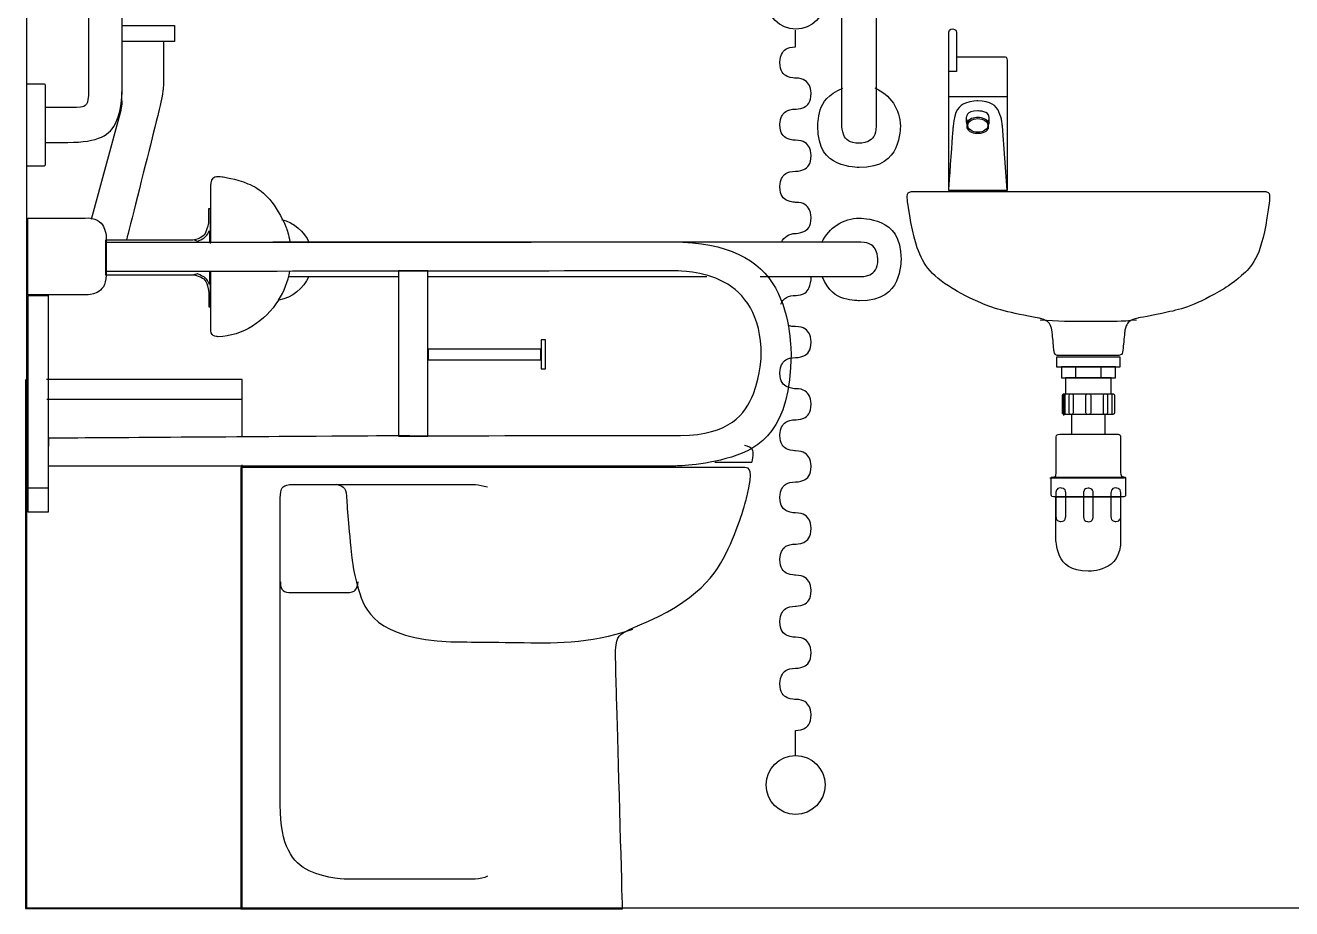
# Model space of a CAD drawing. Header units: millimetres. Extents: x 2892 to 6118, y 11629 to 15540.
# Drawn here: x 2892 to 4183, y 14018 to 14918 of the extents above; entities that cross this region are included whole.
import ezdxf

# ---------------------------------------------------------------- set-up
doc = ezdxf.new("R2010")
doc.units = ezdxf.units.MM
doc.layers.get('0').update_dxf_attribs({"color": 3})
for name, color, linetype in [('SECTION_BASIN', 7, 'Continuous'), ('SECTION_FLOOR', 7, 'Continuous'), ('SECTION_GRAB_RAIL_REAR', 7, 'Continuous'), ('SECTION_GRAB_RAIL_SIDE', 7, 'Continuous'), ('SECTION_TOILET', 7, 'Continuous')]:
    doc.layers.add(name, color=color, linetype=linetype)

msp = doc.modelspace()

# ---------------------------------------------------------------- linework, layer by layer
msp.add_lwpolyline([(3417.6, 14567.5), (3422.1, 14567.5), (3422.1, 14597.1), (3417.6, 14597.1), (3417.6, 14567.5)], close=True)
for centre, major_axis in [((3677.3, 14943.7), (0, 29.9)), ((3677.1, 14143.7), (0, 30))]:
    msp.add_ellipse(centre, major_axis=major_axis, ratio=1)
for points in [[(2893.2, 15499.7), (2893.2, 15499.7), (2893.2, 14018.3), (2893.2, 14018.3)], [(3150.1, 14637.7), (3155.7, 14646.6), (3159.6, 14656.7), (3161.5, 14667.3)], [(3112.9, 14536.5), (3112.9, 14536.5), (2913.9, 14536.5), (2913.9, 14536.5)], [(2914.9, 14446.2), (2914.9, 14446.2), (2894.9, 14446.2), (2894.9, 14446.2)]]:
    msp.add_open_spline(points, degree=3)
for points, knots in [([(2990.4, 14917.5), (2990.4, 14917.5), (3043.9, 14917.5), (3043.9, 14917.5), (3043.9, 14917.5), (3043.9, 14917.5), (3043.9, 14901.2), (3043.9, 14901.2), (3043.9, 14901.2), (3043.9, 14901.2), (2990.4, 14901.2), (2990.4, 14901.2)], [0, 0, 0, 0, 0.333333, 0.333333, 0.333333, 0.5, 0.666667, 0.666667, 0.666667, 0.833333, 1, 1, 1, 1]), ([(3662.7, 14696.7), (3665.2, 14702), (3670.7, 14705.7), (3677, 14705.7), (3677, 14705.7), (3685.8, 14705.7), (3692.9, 14712.7), (3692.9, 14721.5), (3692.9, 14721.5), (3692.9, 14730.2), (3685.8, 14737.3), (3677, 14737.3), (3677, 14737.3), (3677, 14737.3), (3677, 14737.3), (3677, 14737.3), (3677, 14737.3), (3677, 14737.3), (3676.9, 14737.3), (3676.9, 14737.3), (3676.9, 14737.3), (3668.2, 14737.3), (3661.1, 14744.4), (3661.1, 14753.1), (3661.1, 14753.1), (3661.1, 14761.9), (3668.2, 14769), (3677, 14769), (3677, 14769), (3685.8, 14769), (3692.9, 14776.1), (3692.9, 14784.8), (3692.9, 14784.8), (3692.9, 14793.5), (3685.8, 14800.6), (3677, 14800.6), (3677, 14800.6), (3677, 14800.6), (3677, 14800.6), (3677, 14800.6), (3677, 14800.6), (3677, 14800.6), (3676.9, 14800.6), (3676.9, 14800.6), (3676.9, 14800.6), (3668.2, 14800.6), (3661.1, 14807.7), (3661.1, 14816.4), (3661.1, 14816.4), (3661.1, 14825.2), (3668.2, 14832.3), (3677, 14832.3), (3677, 14832.3), (3685.8, 14832.3), (3692.9, 14839.4), (3692.9, 14848.1), (3692.9, 14848.1), (3692.9, 14856.8), (3685.8, 14863.9), (3677, 14863.9), (3677, 14863.9), (3677, 14863.9), (3677, 14863.9), (3677, 14863.9), (3677, 14863.9), (3677, 14863.9), (3676.9, 14863.9), (3676.9, 14863.9), (3676.9, 14863.9), (3668.2, 14863.9), (3661.1, 14871), (3661.1, 14879.7), (3661.1, 14879.7), (3661.1, 14888.5), (3668.2, 14895.6), (3676.9, 14895.6), (3676.9, 14895.6), (3676.9, 14895.6), (3676.9, 14912.8), (3676.9, 14912.8)], [0, 0, 0, 0, 0.05, 0.05, 0.05, 0.075, 0.1, 0.1, 0.1, 0.125, 0.15, 0.15, 0.15, 0.175, 0.2, 0.2, 0.2, 0.225, 0.25, 0.25, 0.25, 0.275, 0.3, 0.3, 0.3, 0.325, 0.35, 0.35, 0.35, 0.375, 0.4, 0.4, 0.4, 0.425, 0.45, 0.45, 0.45, 0.475, 0.5, 0.5, 0.5, 0.525, 0.55, 0.55, 0.55, 0.575, 0.6, 0.6, 0.6, 0.625, 0.65, 0.65, 0.65, 0.675, 0.7, 0.7, 0.7, 0.725, 0.75, 0.75, 0.75, 0.775, 0.8, 0.8, 0.8, 0.825, 0.85, 0.85, 0.85, 0.875, 0.9, 0.9, 0.9, 0.925, 0.95, 0.95, 0.95, 0.975, 1, 1, 1, 1]), ([(3032.9, 14901.4), (3032.9, 14901.4), (3032.9, 14865.8), (3032.9, 14865.8), (3032.9, 14865.8), (3032.9, 14853), (3030.5, 14840), (3027.4, 14827.5), (3027.4, 14827.5), (3027.4, 14827.5), (2995.1, 14699.5), (2995.1, 14699.5)], [0, 0, 0, 0, 0.333333, 0.333333, 0.333333, 0.5, 0.666667, 0.666667, 0.666667, 0.833333, 1, 1, 1, 1]), ([(2959.5, 14720.3), (2959.5, 14720.3), (2989.6, 14831.4), (2989.6, 14831.4), (2989.6, 14831.4), (2991.2, 14837.4), (2990, 14843.8), (2990.2, 14850)], [0, 0, 0, 0, 0.5, 0.5, 0.5, 0.75, 1, 1, 1, 1]), ([(3080.9, 14696.7), (3080.9, 14696.7), (3080.9, 14751.2), (3080.9, 14751.2), (3080.9, 14751.2), (3080.9, 14761.8), (3085.6, 14764.3), (3093, 14763.3), (3093, 14763.3), (3120, 14759.6), (3142.4, 14742.8), (3154.2, 14719.6), (3154.2, 14719.6), (3157.8, 14712.6), (3160.3, 14704.9), (3161.6, 14696.9)], [0, 0, 0, 0, 0.25, 0.25, 0.25, 0.375, 0.5, 0.5, 0.5, 0.625, 0.75, 0.75, 0.75, 0.875, 1, 1, 1, 1]), ([(3080.8, 14695.3), (3080.8, 14695.3), (3080.8, 14730.8), (3080.8, 14730.8), (3080.8, 14730.8), (3080.8, 14730.8), (3078.6, 14730.8), (3078.6, 14730.8), (3078.6, 14730.8), (3078.6, 14730.8), (3078.6, 14715.9), (3078.6, 14715.9), (3078.6, 14715.9), (3076.6, 14706.2), (3071.4, 14700.2), (3062.6, 14698.8), (3062.6, 14698.8), (3062.6, 14698.8), (2973.6, 14698.8), (2973.6, 14698.8), (2973.6, 14698.8), (2973.6, 14698.8), (2973.6, 14663.6), (2973.6, 14663.6), (2973.6, 14663.6), (2973.6, 14663.6), (3062.7, 14663.6), (3062.7, 14663.6), (3062.7, 14663.6), (3072, 14661.9), (3077.8, 14656.3), (3078.8, 14645.5), (3078.8, 14645.5), (3078.8, 14645.5), (3078.8, 14630.9), (3078.8, 14630.9), (3078.8, 14630.9), (3078.8, 14630.9), (3080.8, 14630.9), (3080.8, 14630.9), (3080.8, 14630.9), (3080.8, 14630.9), (3080.8, 14666.8), (3080.8, 14666.8)], [0, 0, 0, 0, 0.090909, 0.090909, 0.090909, 0.136364, 0.181818, 0.181818, 0.181818, 0.227273, 0.272727, 0.272727, 0.272727, 0.318182, 0.363636, 0.363636, 0.363636, 0.409091, 0.454545, 0.454545, 0.454545, 0.5, 0.545455, 0.545455, 0.545455, 0.590909, 0.636364, 0.636364, 0.636364, 0.681818, 0.727273, 0.727273, 0.727273, 0.772727, 0.818182, 0.818182, 0.818182, 0.863636, 0.909091, 0.909091, 0.909091, 0.954545, 1, 1, 1, 1]), ([(3063.9, 14699), (3063.9, 14699), (3067.3, 14697.7), (3067.3, 14697.7), (3067.3, 14697.7), (3073, 14699.6), (3077, 14703.4), (3079.7, 14708.4), (3079.7, 14708.4), (3079.7, 14708.4), (3079.7, 14696.3), (3079.7, 14696.3)], [0, 0, 0, 0, 0.333333, 0.333333, 0.333333, 0.5, 0.666667, 0.666667, 0.666667, 0.833333, 1, 1, 1, 1]), ([(3079.7, 14666.5), (3079.7, 14666.5), (3079.7, 14653.5), (3079.7, 14653.5), (3079.7, 14653.5), (3078, 14658), (3074.2, 14661.8), (3067.3, 14664.4), (3067.3, 14664.4), (3067.3, 14664.4), (3063.5, 14663.4), (3063.5, 14663.4)], [0, 0, 0, 0, 0.333333, 0.333333, 0.333333, 0.5, 0.666667, 0.666667, 0.666667, 0.833333, 1, 1, 1, 1]), ([(3150.1, 14637.7), (3136.3, 14616.1), (3113.4, 14601.1), (3088.4, 14600.4), (3088.4, 14600.4), (3085.2, 14600.3), (3080.9, 14603.2), (3080.9, 14606.5), (3080.9, 14606.5), (3080.9, 14606.5), (3080.9, 14666.8), (3080.9, 14666.8)], [0, 0, 0, 0, 0.333333, 0.333333, 0.333333, 0.5, 0.666667, 0.666667, 0.666667, 0.833333, 1, 1, 1, 1]), ([(3272.3, 14667.6), (3272.3, 14667.6), (3302.3, 14667.6), (3302.3, 14667.6), (3302.3, 14667.6), (3302.3, 14667.6), (3302.3, 14499), (3302.3, 14499), (3302.3, 14499), (3302.3, 14499), (3272.3, 14499), (3272.3, 14499), (3272.3, 14499), (3272.3, 14499), (3272.3, 14667.6), (3272.3, 14667.6)], [0, 0, 0, 0, 0.25, 0.25, 0.25, 0.375, 0.5, 0.5, 0.5, 0.625, 0.75, 0.75, 0.75, 0.875, 1, 1, 1, 1]), ([(3661.9, 14633.5), (3664.2, 14639.5), (3670.2, 14642.7), (3677, 14642.4), (3677, 14642.4), (3685.8, 14642.4), (3691.9, 14649.5), (3692.9, 14658.2), (3692.9, 14658.2), (3693, 14659.2), (3692.9, 14660.2), (3692.8, 14661.1)], [0, 0, 0, 0, 0.333333, 0.333333, 0.333333, 0.5, 0.666667, 0.666667, 0.666667, 0.833333, 1, 1, 1, 1]), ([(3677, 14173.5), (3677, 14173.5), (3677, 14199.2), (3677, 14199.2), (3677, 14199.2), (3685.8, 14199.2), (3692.9, 14206.2), (3692.9, 14215), (3692.9, 14215), (3692.9, 14223.7), (3685.8, 14230.8), (3677, 14230.8), (3677, 14230.8), (3677, 14230.8), (3677, 14230.8), (3677, 14230.8), (3677, 14230.8), (3677, 14230.8), (3676.9, 14230.8), (3676.9, 14230.8), (3676.9, 14230.8), (3668.2, 14230.8), (3661.1, 14237.9), (3661.1, 14246.6), (3661.1, 14246.6), (3661.1, 14255.4), (3668.2, 14262.5), (3677, 14262.5), (3677, 14262.5), (3685.8, 14262.5), (3692.9, 14269.5), (3692.9, 14278.3), (3692.9, 14278.3), (3692.9, 14287), (3685.8, 14294.1), (3677, 14294.1), (3677, 14294.1), (3677, 14294.1), (3677, 14294.1), (3677, 14294.1), (3677, 14294.1), (3677, 14294.1), (3676.9, 14294.1), (3676.9, 14294.1), (3676.9, 14294.1), (3668.2, 14294.1), (3661.1, 14301.2), (3661.1, 14309.9), (3661.1, 14309.9), (3661.1, 14318.7), (3668.2, 14325.8), (3677, 14325.8), (3677, 14325.8), (3685.8, 14325.8), (3692.9, 14332.9), (3692.9, 14341.6), (3692.9, 14341.6), (3692.9, 14350.3), (3685.8, 14357.4), (3677, 14357.4), (3677, 14357.4), (3677, 14357.4), (3677, 14357.4), (3677, 14357.4), (3677, 14357.4), (3677, 14357.4), (3676.9, 14357.4), (3676.9, 14357.4), (3676.9, 14357.4), (3668.2, 14357.4), (3661.1, 14364.5), (3661.1, 14373.2), (3661.1, 14373.2), (3661.1, 14382), (3668.2, 14389.1), (3677, 14389.1), (3677, 14389.1), (3685.8, 14389.1), (3692.9, 14396.2), (3692.9, 14405), (3692.9, 14405), (3692.9, 14413.7), (3685.8, 14420.8), (3677, 14420.8), (3677, 14420.8), (3677, 14420.8), (3677, 14420.8), (3677, 14420.8), (3677, 14420.8), (3677, 14420.8), (3676.9, 14420.8), (3676.9, 14420.8), (3676.9, 14420.8), (3668.2, 14420.8), (3661.1, 14427.9), (3661.1, 14436.6), (3661.1, 14436.6), (3661.1, 14445.4), (3668.2, 14452.4), (3677, 14452.4), (3677, 14452.4), (3685.8, 14452.4), (3692.9, 14459.5), (3692.9, 14468.3), (3692.9, 14468.3), (3692.9, 14477), (3685.8, 14484.1), (3677, 14484.1), (3677, 14484.1), (3677, 14484.1), (3677, 14484.1), (3677, 14484.1), (3677, 14484.1), (3677, 14484.1), (3676.9, 14484.1), (3676.9, 14484.1), (3676.9, 14484.1), (3668.2, 14484.1), (3661.1, 14491.2), (3661.1, 14499.9), (3661.1, 14499.9), (3661.1, 14508.7), (3668.2, 14515.7), (3677, 14515.7), (3677, 14515.7), (3685.8, 14515.7), (3692.9, 14522.8), (3692.9, 14531.6), (3692.9, 14531.6), (3692.9, 14540.3), (3685.8, 14547.4), (3677, 14547.4), (3677, 14547.4), (3677, 14547.4), (3677, 14547.4), (3677, 14547.4), (3677, 14547.4), (3677, 14547.4), (3676.9, 14547.4), (3676.9, 14547.4), (3676.9, 14547.4), (3668.2, 14547.4), (3661.1, 14554.5), (3661.1, 14563.2), (3661.1, 14563.2), (3661.1, 14572), (3668.2, 14579.1), (3677, 14579.1), (3677, 14579.1), (3685.8, 14579.1), (3692.9, 14586.1), (3692.9, 14594.9), (3692.9, 14594.9), (3692.9, 14603.6), (3685.8, 14610.7), (3677, 14610.7), (3677, 14610.7), (3677, 14610.7), (3677, 14610.7), (3677, 14610.7), (3677, 14610.7), (3677, 14610.7), (3676.9, 14610.7), (3676.9, 14610.7), (3676.9, 14610.7), (3674.2, 14610.7), (3671.7, 14611.2), (3669.6, 14612.3)], [0, 0, 0, 0, 0.02381, 0.02381, 0.02381, 0.035714, 0.047619, 0.047619, 0.047619, 0.059524, 0.071429, 0.071429, 0.071429, 0.083333, 0.095238, 0.095238, 0.095238, 0.107143, 0.119048, 0.119048, 0.119048, 0.130952, 0.142857, 0.142857, 0.142857, 0.154762, 0.166667, 0.166667, 0.166667, 0.178571, 0.190476, 0.190476, 0.190476, 0.202381, 0.214286, 0.214286, 0.214286, 0.22619, 0.238095, 0.238095, 0.238095, 0.25, 0.261905, 0.261905, 0.261905, 0.27381, 0.285714, 0.285714, 0.285714, 0.297619, 0.309524, 0.309524, 0.309524, 0.321429, 0.333333, 0.333333, 0.333333, 0.345238, 0.357143, 0.357143, 0.357143, 0.369048, 0.380952, 0.380952, 0.380952, 0.392857, 0.404762, 0.404762, 0.404762, 0.416667, 0.428571, 0.428571, 0.428571, 0.440476, 0.452381, 0.452381, 0.452381, 0.464286, 0.47619, 0.47619, 0.47619, 0.488095, 0.5, 0.5, 0.5, 0.511905, 0.52381, 0.52381, 0.52381, 0.535714, 0.547619, 0.547619, 0.547619, 0.559524, 0.571429, 0.571429, 0.571429, 0.583333, 0.595238, 0.595238, 0.595238, 0.607143, 0.619048, 0.619048, 0.619048, 0.630952, 0.642857, 0.642857, 0.642857, 0.654762, 0.666667, 0.666667, 0.666667, 0.678571, 0.690476, 0.690476, 0.690476, 0.702381, 0.714286, 0.714286, 0.714286, 0.72619, 0.738095, 0.738095, 0.738095, 0.75, 0.761905, 0.761905, 0.761905, 0.77381, 0.785714, 0.785714, 0.785714, 0.797619, 0.809524, 0.809524, 0.809524, 0.821429, 0.833333, 0.833333, 0.833333, 0.845238, 0.857143, 0.857143, 0.857143, 0.869048, 0.880952, 0.880952, 0.880952, 0.892857, 0.904762, 0.904762, 0.904762, 0.916667, 0.928571, 0.928571, 0.928571, 0.940476, 0.952381, 0.952381, 0.952381, 0.964286, 0.97619, 0.97619, 0.97619, 0.988095, 1, 1, 1, 1]), ([(3302.4, 14576.9), (3302.4, 14576.9), (3302.4, 14587.7), (3302.4, 14587.7), (3302.4, 14587.7), (3302.4, 14587.7), (3417.3, 14587.7), (3417.3, 14587.7), (3417.3, 14587.7), (3417.3, 14587.7), (3417.3, 14576.9), (3417.3, 14576.9), (3417.3, 14576.9), (3417.3, 14576.9), (3302.4, 14576.9), (3302.4, 14576.9)], [0, 0, 0, 0, 0.25, 0.25, 0.25, 0.375, 0.5, 0.5, 0.5, 0.625, 0.75, 0.75, 0.75, 0.875, 1, 1, 1, 1]), ([(2891.9, 14556.7), (2891.9, 14556.7), (2891.9, 14017.9), (2891.9, 14017.9), (2891.9, 14017.9), (2891.9, 14017.9), (3112.9, 14017.9), (3112.9, 14017.9), (3112.9, 14017.9), (3112.9, 14017.9), (3112.9, 14469.9), (3112.9, 14469.9)], [0, 0, 0, 0, 0.333333, 0.333333, 0.333333, 0.5, 0.666667, 0.666667, 0.666667, 0.833333, 1, 1, 1, 1]), ([(3112.9, 14497.9), (3112.9, 14497.9), (3112.9, 14556.7), (3112.9, 14556.7), (3112.9, 14556.7), (3112.9, 14556.7), (2913.6, 14556.7), (2913.6, 14556.7)], [0, 0, 0, 0, 0.5, 0.5, 0.5, 0.75, 1, 1, 1, 1])]:
    msp.add_open_spline(points, degree=3, knots=knots)
at = {"layer": 'SECTION_BASIN'}
for points in [[(3943.1, 14569.7), (4008.1, 14569.7), (4008.1, 14579.6), (3943.1, 14579.6), (3943.1, 14569.7)], [(3948.2, 14558.6), (4003.1, 14558.6), (4003.1, 14569.7), (3948.2, 14569.7), (3948.2, 14558.6)], [(3962.6, 14558.6), (3988.6, 14558.6), (3988.6, 14569.7), (3962.6, 14569.7), (3962.6, 14558.6)], [(3952.4, 14542.2), (3998.8, 14542.2), (3998.8, 14558.6), (3952.4, 14558.6), (3952.4, 14542.2)], [(3958.5, 14501.1), (3992.7, 14501.1), (3992.7, 14521.2), (3958.5, 14521.2), (3958.5, 14501.1)]]:
    msp.add_lwpolyline(points, close=True, dxfattribs=at)
msp.add_ellipse((3862.9, 14815.7), major_axis=(10.2, 0), ratio=0.680526, dxfattribs=at)
for points, knots in [([(3833.2, 14870.5), (3833.2, 14870.5), (3841.2, 14870.5), (3841.2, 14870.5), (3841.2, 14870.5), (3841.2, 14870.5), (3841.2, 14910.6), (3841.2, 14910.6), (3841.2, 14910.6), (3841.2, 14914.4), (3833.2, 14914.4), (3833.2, 14910.6), (3833.2, 14910.6), (3833.2, 14910.6), (3833.2, 14870.5), (3833.2, 14870.5)], [0, 0, 0, 0, 0.25, 0.25, 0.25, 0.375, 0.5, 0.5, 0.5, 0.625, 0.75, 0.75, 0.75, 0.875, 1, 1, 1, 1]), ([(3833, 14885.4), (3833, 14885.4), (3833, 14749.7), (3833, 14749.7), (3833, 14749.7), (3833, 14749.7), (3893, 14749.7), (3893, 14749.7), (3893, 14749.7), (3893, 14749.7), (3893, 14881.5), (3893, 14881.5), (3893, 14881.5), (3893, 14883.6), (3892, 14885.4), (3889.5, 14885.4), (3889.5, 14885.4), (3889.5, 14885.4), (3841.4, 14885.4), (3841.4, 14885.4)], [0, 0, 0, 0, 0.2, 0.2, 0.2, 0.3, 0.4, 0.4, 0.4, 0.5, 0.6, 0.6, 0.6, 0.7, 0.8, 0.8, 0.8, 0.9, 1, 1, 1, 1]), ([(3892.8, 14749.6), (3892.8, 14749.6), (3888, 14814.8), (3888, 14814.8), (3888, 14814.8), (3886.8, 14831.1), (3876, 14840.7), (3862.9, 14840.7), (3862.9, 14840.7), (3849.7, 14840.7), (3838.9, 14831.1), (3837.7, 14814.8), (3837.7, 14814.8), (3837.7, 14814.8), (3832.9, 14749.6), (3832.9, 14749.6)], [0, 0, 0, 0, 0.25, 0.25, 0.25, 0.375, 0.5, 0.5, 0.5, 0.625, 0.75, 0.75, 0.75, 0.875, 1, 1, 1, 1]), ([(3852, 14816.5), (3851.5, 14817.2), (3851.2, 14818.1), (3851.1, 14819), (3851.1, 14819), (3851.1, 14819), (3851.1, 14823.4), (3851.1, 14823.4), (3851.1, 14823.4), (3851.1, 14827.3), (3856.4, 14830.4), (3862.9, 14830.4), (3862.9, 14830.4), (3869.3, 14830.4), (3874.6, 14827.3), (3874.6, 14823.4), (3874.6, 14823.4), (3874.6, 14823.4), (3874.6, 14818.9), (3874.6, 14818.9), (3874.6, 14818.9), (3874.5, 14817.9), (3874.2, 14816.9), (3873.6, 14816.2), (3873.6, 14816.2), (3873.6, 14816.2), (3873.7, 14812.6), (3873.7, 14812.6), (3873.7, 14812.6), (3871.9, 14809.7), (3867.7, 14807.7), (3862.9, 14807.7), (3862.9, 14807.7), (3857.9, 14807.7), (3853.6, 14809.8), (3851.9, 14812.7), (3851.9, 14812.7), (3851.9, 14812.7), (3852, 14816.5), (3852, 14816.5)], [0, 0, 0, 0, 0.1, 0.1, 0.1, 0.15, 0.2, 0.2, 0.2, 0.25, 0.3, 0.3, 0.3, 0.35, 0.4, 0.4, 0.4, 0.45, 0.5, 0.5, 0.5, 0.55, 0.6, 0.6, 0.6, 0.65, 0.7, 0.7, 0.7, 0.75, 0.8, 0.8, 0.8, 0.85, 0.9, 0.9, 0.9, 0.95, 1, 1, 1, 1]), ([(3851.9, 14812.8), (3851.9, 14812.8), (3851.9, 14821.4), (3851.9, 14821.4), (3851.9, 14821.4), (3851.9, 14821.4), (3851.1, 14819), (3851.1, 14819)], [0, 0, 0, 0, 0.5, 0.5, 0.5, 0.75, 1, 1, 1, 1]), ([(3873.5, 14819.1), (3871.6, 14821.8), (3867.6, 14823.7), (3862.9, 14823.7), (3862.9, 14823.7), (3858, 14823.7), (3853.8, 14821.6), (3852, 14818.8)], [0, 0, 0, 0, 0.5, 0.5, 0.5, 0.75, 1, 1, 1, 1]), ([(3873.7, 14812.6), (3873.7, 14812.6), (3873.7, 14821.4), (3873.7, 14821.4), (3873.7, 14821.4), (3873.7, 14821.4), (3874.5, 14818.7), (3874.5, 14818.7)], [0, 0, 0, 0, 0.5, 0.5, 0.5, 0.75, 1, 1, 1, 1]), ([(3975.6, 14581.3), (3975.6, 14581.3), (4005.9, 14581.2), (4005.9, 14581.2), (4005.9, 14581.2), (4008.6, 14581.2), (4010.5, 14583.6), (4010.7, 14586.3), (4010.7, 14586.3), (4010.7, 14586.3), (4012.6, 14605.1), (4012.6, 14605.1), (4012.6, 14605.1), (4013.2, 14611.3), (4017.5, 14617.8), (4026.1, 14619.4), (4026.1, 14619.4), (4056, 14624.7), (4085.8, 14632.4), (4114.2, 14649.6), (4114.2, 14649.6), (4137.2, 14663.5), (4153.8, 14688), (4160.1, 14738.8), (4160.1, 14738.8), (4160.9, 14745.7), (4159.4, 14748.5), (4151.9, 14748.5), (4151.9, 14748.5), (4151.9, 14748.5), (3975.6, 14748.5), (3975.6, 14748.5), (3975.6, 14748.5), (3975.6, 14748.5), (3799.3, 14748.5), (3799.3, 14748.5), (3799.3, 14748.5), (3791.8, 14748.5), (3790.3, 14745.7), (3791.2, 14738.8), (3791.2, 14738.8), (3797.4, 14688), (3814.1, 14663.5), (3837, 14649.6), (3837, 14649.6), (3865.5, 14632.4), (3895.3, 14624.7), (3925.2, 14619.4), (3925.2, 14619.4), (3933.8, 14617.8), (3938, 14611.3), (3938.7, 14605.1), (3938.7, 14605.1), (3938.7, 14605.1), (3940.5, 14586.3), (3940.5, 14586.3), (3940.5, 14586.3), (3940.8, 14583.6), (3942.7, 14581.2), (3945.3, 14581.2), (3945.3, 14581.2), (3945.3, 14581.2), (3975.6, 14581.3), (3975.6, 14581.3)], [0, 0, 0, 0, 0.0625, 0.0625, 0.0625, 0.09375, 0.125, 0.125, 0.125, 0.15625, 0.1875, 0.1875, 0.1875, 0.21875, 0.25, 0.25, 0.25, 0.28125, 0.3125, 0.3125, 0.3125, 0.34375, 0.375, 0.375, 0.375, 0.40625, 0.4375, 0.4375, 0.4375, 0.46875, 0.5, 0.5, 0.5, 0.53125, 0.5625, 0.5625, 0.5625, 0.59375, 0.625, 0.625, 0.625, 0.65625, 0.6875, 0.6875, 0.6875, 0.71875, 0.75, 0.75, 0.75, 0.78125, 0.8125, 0.8125, 0.8125, 0.84375, 0.875, 0.875, 0.875, 0.90625, 0.9375, 0.9375, 0.9375, 0.96875, 1, 1, 1, 1]), ([(3926.6, 14617.6), (3943.2, 14616.1), (3959.7, 14616.2), (3975.6, 14616.2), (3975.6, 14616.2), (3991.6, 14616.2), (4008.1, 14616.1), (4024.7, 14617.6)], [0, 0, 0, 0, 0.5, 0.5, 0.5, 0.75, 1, 1, 1, 1]), ([(4000.3, 14542.3), (4000.3, 14542.3), (3951, 14542.3), (3951, 14542.3), (3951, 14542.3), (3950, 14542.3), (3949.1, 14541.5), (3949.1, 14540.4), (3949.1, 14540.4), (3949.1, 14540.4), (3949.1, 14523), (3949.1, 14523), (3949.1, 14523), (3949.1, 14522), (3950, 14521.1), (3951, 14521.1), (3951, 14521.1), (3951, 14521.1), (4000.3, 14521.1), (4000.3, 14521.1), (4000.3, 14521.1), (4001.4, 14521.1), (4002.2, 14522), (4002.2, 14523), (4002.2, 14523), (4002.2, 14523), (4002.2, 14540.4), (4002.2, 14540.4), (4002.2, 14540.4), (4002.2, 14541.5), (4001.4, 14542.3), (4000.3, 14542.3)], [0, 0, 0, 0, 0.125, 0.125, 0.125, 0.1875, 0.25, 0.25, 0.25, 0.3125, 0.375, 0.375, 0.375, 0.4375, 0.5, 0.5, 0.5, 0.5625, 0.625, 0.625, 0.625, 0.6875, 0.75, 0.75, 0.75, 0.8125, 0.875, 0.875, 0.875, 0.9375, 1, 1, 1, 1]), ([(3958.1, 14542.3), (3958.1, 14542.3), (3958.1, 14542.3), (3958.1, 14542.3), (3958.1, 14542.3), (3957, 14542.3), (3956, 14541.3), (3956, 14540.2), (3956, 14540.2), (3956, 14540.2), (3956, 14523.3), (3956, 14523.3), (3956, 14523.3), (3956, 14522.1), (3957, 14521.1), (3958.1, 14521.1), (3958.1, 14521.1), (3958.1, 14521.1), (3958.1, 14521.1), (3958.1, 14521.1), (3958.1, 14521.1), (3959.3, 14521.1), (3960.2, 14522.1), (3960.2, 14523.3), (3960.2, 14523.3), (3960.2, 14523.3), (3960.2, 14540.2), (3960.2, 14540.2), (3960.2, 14540.2), (3960.2, 14541.3), (3959.3, 14542.3), (3958.1, 14542.3)], [0, 0, 0, 0, 0.125, 0.125, 0.125, 0.1875, 0.25, 0.25, 0.25, 0.3125, 0.375, 0.375, 0.375, 0.4375, 0.5, 0.5, 0.5, 0.5625, 0.625, 0.625, 0.625, 0.6875, 0.75, 0.75, 0.75, 0.8125, 0.875, 0.875, 0.875, 0.9375, 1, 1, 1, 1]), ([(3975.6, 14542.3), (3975.6, 14542.3), (3975.6, 14542.3), (3975.6, 14542.3), (3975.6, 14542.3), (3974.2, 14542.3), (3973.1, 14541.3), (3973.1, 14540.2), (3973.1, 14540.2), (3973.1, 14540.2), (3973.1, 14523.3), (3973.1, 14523.3), (3973.1, 14523.3), (3973.1, 14522.1), (3974.2, 14521.1), (3975.6, 14521.1), (3975.6, 14521.1), (3975.6, 14521.1), (3975.6, 14521.1), (3975.6, 14521.1), (3975.6, 14521.1), (3976.9, 14521.1), (3978, 14522.1), (3978, 14523.3), (3978, 14523.3), (3978, 14523.3), (3978, 14540.2), (3978, 14540.2), (3978, 14540.2), (3978, 14541.3), (3976.9, 14542.3), (3975.6, 14542.3)], [0, 0, 0, 0, 0.125, 0.125, 0.125, 0.1875, 0.25, 0.25, 0.25, 0.3125, 0.375, 0.375, 0.375, 0.4375, 0.5, 0.5, 0.5, 0.5625, 0.625, 0.625, 0.625, 0.6875, 0.75, 0.75, 0.75, 0.8125, 0.875, 0.875, 0.875, 0.9375, 1, 1, 1, 1]), ([(3993.1, 14542.3), (3993.1, 14542.3), (3993.1, 14542.3), (3993.1, 14542.3), (3993.1, 14542.3), (3991.9, 14542.3), (3990.9, 14541.3), (3990.9, 14540.2), (3990.9, 14540.2), (3990.9, 14540.2), (3990.9, 14523.3), (3990.9, 14523.3), (3990.9, 14523.3), (3990.9, 14522.1), (3991.9, 14521.1), (3993.1, 14521.1), (3993.1, 14521.1), (3993.1, 14521.1), (3993.1, 14521.1), (3993.1, 14521.1), (3993.1, 14521.1), (3994.2, 14521.1), (3995.2, 14522.1), (3995.2, 14523.3), (3995.2, 14523.3), (3995.2, 14523.3), (3995.2, 14540.2), (3995.2, 14540.2), (3995.2, 14540.2), (3995.2, 14541.3), (3994.2, 14542.3), (3993.1, 14542.3)], [0, 0, 0, 0, 0.125, 0.125, 0.125, 0.1875, 0.25, 0.25, 0.25, 0.3125, 0.375, 0.375, 0.375, 0.4375, 0.5, 0.5, 0.5, 0.5625, 0.625, 0.625, 0.625, 0.6875, 0.75, 0.75, 0.75, 0.8125, 0.875, 0.875, 0.875, 0.9375, 1, 1, 1, 1]), ([(3975.6, 14437.2), (3975.6, 14437.2), (4011.3, 14437.2), (4011.3, 14437.2), (4011.3, 14437.2), (4013.1, 14437.2), (4013.6, 14438.2), (4013.6, 14439.7), (4013.6, 14439.7), (4013.6, 14439.7), (4013.6, 14457.1), (4013.6, 14457.1), (4013.6, 14457.1), (4009.3, 14457.4), (4008.5, 14459.6), (4008.5, 14461.7), (4008.5, 14461.7), (4008.5, 14461.7), (4008.5, 14496.8), (4008.5, 14496.8), (4008.5, 14496.8), (4008.5, 14499.5), (4007.2, 14501.2), (4003.7, 14501.2), (4003.7, 14501.2), (4003.7, 14501.2), (3975.6, 14501.2), (3975.6, 14501.2), (3975.6, 14501.2), (3975.6, 14501.2), (3947.6, 14501.2), (3947.6, 14501.2), (3947.6, 14501.2), (3944.1, 14501.2), (3942.7, 14499.5), (3942.7, 14496.8), (3942.7, 14496.8), (3942.7, 14496.8), (3942.7, 14461.7), (3942.7, 14461.7), (3942.7, 14461.7), (3942.7, 14459.6), (3942, 14457.4), (3937.7, 14457.1), (3937.7, 14457.1), (3937.7, 14457.1), (3937.7, 14439.7), (3937.7, 14439.7), (3937.7, 14439.7), (3937.7, 14438.2), (3938.2, 14437.2), (3940, 14437.2), (3940, 14437.2), (3940, 14437.2), (3975.6, 14437.2), (3975.6, 14437.2)], [0, 0, 0, 0, 0.071429, 0.071429, 0.071429, 0.107143, 0.142857, 0.142857, 0.142857, 0.178571, 0.214286, 0.214286, 0.214286, 0.25, 0.285714, 0.285714, 0.285714, 0.321429, 0.357143, 0.357143, 0.357143, 0.392857, 0.428571, 0.428571, 0.428571, 0.464286, 0.5, 0.5, 0.5, 0.535714, 0.571429, 0.571429, 0.571429, 0.607143, 0.642857, 0.642857, 0.642857, 0.678571, 0.714286, 0.714286, 0.714286, 0.75, 0.785714, 0.785714, 0.785714, 0.821429, 0.857143, 0.857143, 0.857143, 0.892857, 0.928571, 0.928571, 0.928571, 0.964286, 1, 1, 1, 1]), ([(3947.5, 14412.2), (3947.5, 14412.2), (3947.5, 14412.2), (3947.5, 14412.2), (3947.5, 14412.2), (3944.8, 14412.2), (3942.5, 14414.4), (3942.5, 14417.2), (3942.5, 14417.2), (3942.5, 14417.2), (3942.5, 14441.3), (3942.5, 14441.3), (3942.5, 14441.3), (3942.5, 14444.1), (3944.8, 14446.3), (3947.5, 14446.3), (3947.5, 14446.3), (3947.5, 14446.3), (3947.5, 14446.3), (3947.5, 14446.3), (3947.5, 14446.3), (3950.3, 14446.3), (3952.5, 14444.1), (3952.5, 14441.3), (3952.5, 14441.3), (3952.5, 14441.3), (3952.5, 14417.2), (3952.5, 14417.2), (3952.5, 14417.2), (3952.5, 14414.4), (3950.3, 14412.2), (3947.5, 14412.2)], [0, 0, 0, 0, 0.125, 0.125, 0.125, 0.1875, 0.25, 0.25, 0.25, 0.3125, 0.375, 0.375, 0.375, 0.4375, 0.5, 0.5, 0.5, 0.5625, 0.625, 0.625, 0.625, 0.6875, 0.75, 0.75, 0.75, 0.8125, 0.875, 0.875, 0.875, 0.9375, 1, 1, 1, 1]), ([(3975.5, 14411.9), (3975.5, 14411.9), (3975.5, 14411.9), (3975.5, 14411.9), (3975.5, 14411.9), (3972.8, 14411.9), (3970.6, 14414.1), (3970.6, 14416.9), (3970.6, 14416.9), (3970.6, 14416.9), (3970.6, 14441), (3970.6, 14441), (3970.6, 14441), (3970.6, 14443.8), (3972.8, 14446), (3975.5, 14446), (3975.5, 14446), (3975.5, 14446), (3975.5, 14446), (3975.5, 14446), (3975.5, 14446), (3978.3, 14446), (3980.5, 14443.8), (3980.5, 14441), (3980.5, 14441), (3980.5, 14441), (3980.5, 14416.9), (3980.5, 14416.9), (3980.5, 14416.9), (3980.5, 14414.1), (3978.3, 14411.9), (3975.5, 14411.9)], [0, 0, 0, 0, 0.125, 0.125, 0.125, 0.1875, 0.25, 0.25, 0.25, 0.3125, 0.375, 0.375, 0.375, 0.4375, 0.5, 0.5, 0.5, 0.5625, 0.625, 0.625, 0.625, 0.6875, 0.75, 0.75, 0.75, 0.8125, 0.875, 0.875, 0.875, 0.9375, 1, 1, 1, 1]), ([(4003.6, 14412.2), (4003.6, 14412.2), (4003.6, 14412.2), (4003.6, 14412.2), (4003.6, 14412.2), (4000.8, 14412.2), (3998.6, 14414.4), (3998.6, 14417.2), (3998.6, 14417.2), (3998.6, 14417.2), (3998.6, 14441.3), (3998.6, 14441.3), (3998.6, 14441.3), (3998.6, 14444.1), (4000.8, 14446.3), (4003.6, 14446.3), (4003.6, 14446.3), (4003.6, 14446.3), (4003.6, 14446.3), (4003.6, 14446.3), (4003.6, 14446.3), (4006.3, 14446.3), (4008.6, 14444.1), (4008.6, 14441.3), (4008.6, 14441.3), (4008.6, 14441.3), (4008.6, 14417.2), (4008.6, 14417.2), (4008.6, 14417.2), (4008.6, 14414.4), (4006.3, 14412.2), (4003.6, 14412.2)], [0, 0, 0, 0, 0.125, 0.125, 0.125, 0.1875, 0.25, 0.25, 0.25, 0.3125, 0.375, 0.375, 0.375, 0.4375, 0.5, 0.5, 0.5, 0.5625, 0.625, 0.625, 0.625, 0.6875, 0.75, 0.75, 0.75, 0.8125, 0.875, 0.875, 0.875, 0.9375, 1, 1, 1, 1]), ([(3942.5, 14437.2), (3942.5, 14437.2), (3942.5, 14394.4), (3942.5, 14394.4), (3942.5, 14394.4), (3942.5, 14376.3), (3957.4, 14361.4), (3975.5, 14361.4), (3975.5, 14361.4), (3975.5, 14361.4), (3975.5, 14361.4), (3975.5, 14361.4), (3975.5, 14361.4), (3993.7, 14361.4), (4008.5, 14376.3), (4008.5, 14394.4), (4008.5, 14394.4), (4008.5, 14394.4), (4008.5, 14437.2), (4008.5, 14437.2), (4008.5, 14437.2), (4008.5, 14437.2), (3942.5, 14437.2), (3942.5, 14437.2)], [0, 0, 0, 0, 0.166667, 0.166667, 0.166667, 0.25, 0.333333, 0.333333, 0.333333, 0.416667, 0.5, 0.5, 0.5, 0.583333, 0.666667, 0.666667, 0.666667, 0.75, 0.833333, 0.833333, 0.833333, 0.916667, 1, 1, 1, 1])]:
    msp.add_open_spline(points, degree=3, knots=knots, dxfattribs=at)
for points in [[(3892.8, 14844.7), (3892.8, 14844.7), (3832.9, 14844.7), (3832.9, 14844.7)], [(3950.3, 14541.4), (3950.3, 14541.4), (3950.3, 14520.2), (3950.3, 14520.2)], [(3951.5, 14542.3), (3951.5, 14542.3), (3951.5, 14521.1), (3951.5, 14521.1)], [(3999.6, 14542.3), (3999.6, 14542.3), (3999.6, 14521.1), (3999.6, 14521.1)], [(4012.4, 14456.1), (4012.4, 14456.1), (3936.4, 14456.1), (3936.4, 14456.1)], [(4013.6, 14457), (4013.6, 14457), (3937.7, 14457), (3937.7, 14457)]]:
    msp.add_open_spline(points, degree=3, dxfattribs=at)
at = {"layer": 'SECTION_FLOOR'}
msp.add_open_spline([(2893.2, 14018.3), (2893.2, 14018.3), (2893.2, 14018.3), (5094.5, 14018.3), (5094.5, 14018.3)], degree=3, dxfattribs=at)
at = {"layer": 'SECTION_GRAB_RAIL_REAR'}
for points, knots in [([(2991.1, 15192.9), (2991.1, 15192.9), (2990.7, 14852.2), (2990.7, 14852.2), (2990.7, 14852.2), (2990.6, 14813.2), (2966.6, 14798.4), (2935.3, 14798.4), (2935.3, 14798.4), (2935.3, 14798.4), (2912.1, 14798.4), (2912.1, 14798.4), (2912.1, 14798.4), (2912.1, 14798.4), (2912.1, 14833.8), (2912.1, 14833.8), (2912.1, 14833.8), (2912.1, 14833.8), (2935.4, 14833.8), (2935.4, 14833.8), (2935.4, 14833.8), (2950.5, 14833.8), (2956.3, 14836.1), (2956.3, 14850.5), (2956.3, 14850.5), (2956.3, 14850.5), (2956.3, 15192.9), (2956.3, 15192.9), (2956.3, 15192.9), (2956.3, 15192.9), (2956.3, 15383.5), (2956.3, 15383.5), (2956.3, 15383.5), (2956.3, 15397.9), (2950.5, 15400.2), (2935.4, 15400.2), (2935.4, 15400.2), (2935.4, 15400.2), (2912.1, 15400.2), (2912.1, 15400.2), (2912.1, 15400.2), (2912.1, 15400.2), (2912.1, 15435.6), (2912.1, 15435.6), (2912.1, 15435.6), (2912.1, 15435.6), (2935.3, 15435.6), (2935.3, 15435.6), (2935.3, 15435.6), (2966.6, 15435.6), (2990.6, 15420.8), (2990.7, 15381.8), (2990.7, 15381.8), (2990.7, 15381.8), (2991.1, 15192.9), (2991.1, 15192.9)], [0, 0, 0, 0, 0.071429, 0.071429, 0.071429, 0.107143, 0.142857, 0.142857, 0.142857, 0.178571, 0.214286, 0.214286, 0.214286, 0.25, 0.285714, 0.285714, 0.285714, 0.321429, 0.357143, 0.357143, 0.357143, 0.392857, 0.428571, 0.428571, 0.428571, 0.464286, 0.5, 0.5, 0.5, 0.535714, 0.571429, 0.571429, 0.571429, 0.607143, 0.642857, 0.642857, 0.642857, 0.678571, 0.714286, 0.714286, 0.714286, 0.75, 0.785714, 0.785714, 0.785714, 0.821429, 0.857143, 0.857143, 0.857143, 0.892857, 0.928571, 0.928571, 0.928571, 0.964286, 1, 1, 1, 1]), ([(2912, 14857.1), (2912, 14857.6), (2911.5, 14858.1), (2911, 14858.1), (2911, 14858.1), (2911, 14858.1), (2893.4, 14858.1), (2893.4, 14858.1), (2893.4, 14858.1), (2893.4, 14858.1), (2893.4, 14774.3), (2893.4, 14774.3), (2893.4, 14774.3), (2893.4, 14774.3), (2911.1, 14774.3), (2911.1, 14774.3), (2911.1, 14774.3), (2911.5, 14774.3), (2912, 14774.7), (2912, 14775.1), (2912, 14775.1), (2912, 14775.1), (2912, 14857.1), (2912, 14857.1)], [0, 0, 0, 0, 0.166667, 0.166667, 0.166667, 0.25, 0.333333, 0.333333, 0.333333, 0.416667, 0.5, 0.5, 0.5, 0.583333, 0.666667, 0.666667, 0.666667, 0.75, 0.833333, 0.833333, 0.833333, 0.916667, 1, 1, 1, 1])]:
    msp.add_open_spline(points, degree=3, knots=knots, dxfattribs=at)
at = {"layer": 'SECTION_GRAB_RAIL_SIDE'}
for points, knots in [([(3724.3, 15414.4), (3724.3, 15414.4), (3724.3, 14814.9), (3724.3, 14814.9), (3724.3, 14814.9), (3724.3, 14805.3), (3732.1, 14797.5), (3741.8, 14797.5), (3741.8, 14797.5), (3751.4, 14797.5), (3759.2, 14805.3), (3759.2, 14814.9), (3759.2, 14814.9), (3759.2, 14814.9), (3759.2, 15414.4), (3759.2, 15414.4), (3759.2, 15414.4), (3759.2, 15424.1), (3751.4, 15431.9), (3741.8, 15431.9), (3741.8, 15431.9), (3732.1, 15431.9), (3724.3, 15424.1), (3724.3, 15414.4)], [0, 0, 0, 0, 0.166667, 0.166667, 0.166667, 0.25, 0.333333, 0.333333, 0.333333, 0.416667, 0.5, 0.5, 0.5, 0.583333, 0.666667, 0.666667, 0.666667, 0.75, 0.833333, 0.833333, 0.833333, 0.916667, 1, 1, 1, 1]), ([(3757.8, 14853.9), (3773.6, 14847.4), (3783.9, 14832), (3783.9, 14814.9), (3783.9, 14814.9), (3783.9, 14791.7), (3765, 14772.8), (3741.8, 14772.8), (3741.8, 14772.8), (3718.5, 14772.8), (3699.7, 14791.7), (3699.7, 14814.9), (3699.7, 14814.9), (3699.7, 14831.9), (3709.8, 14847.1), (3725.4, 14853.7)], [0, 0, 0, 0, 0.25, 0.25, 0.25, 0.375, 0.5, 0.5, 0.5, 0.625, 0.75, 0.75, 0.75, 0.875, 1, 1, 1, 1]), ([(2952.9, 14721.3), (2952.9, 14721.3), (2894.3, 14721.3), (2894.3, 14721.3), (2894.3, 14721.3), (2894.3, 14721.3), (2894.3, 14643.1), (2894.3, 14643.1), (2894.3, 14643.1), (2894.3, 14643.1), (2955, 14643.1), (2955, 14643.1), (2955, 14643.1), (2965.4, 14643.1), (2974.2, 14652.8), (2974.2, 14663.1), (2974.2, 14663.1), (2974.2, 14663.1), (2974.2, 14702.8), (2974.2, 14702.8), (2974.2, 14702.8), (2974.2, 14712.6), (2963.6, 14722.2), (2952.9, 14721.3)], [0, 0, 0, 0, 0.166667, 0.166667, 0.166667, 0.25, 0.333333, 0.333333, 0.333333, 0.416667, 0.5, 0.5, 0.5, 0.583333, 0.666667, 0.666667, 0.666667, 0.75, 0.833333, 0.833333, 0.833333, 0.916667, 1, 1, 1, 1]), ([(3704, 14696.4), (3710.8, 14711.5), (3725.9, 14721.2), (3742.4, 14721.2), (3742.4, 14721.2), (3765.7, 14721.2), (3784.6, 14702.4), (3784.6, 14679.1), (3784.6, 14679.1), (3784.6, 14655.8), (3765.7, 14637), (3742.4, 14637), (3742.4, 14637), (3725.9, 14637), (3710.9, 14646.6), (3704.1, 14661.7)], [0, 0, 0, 0, 0.25, 0.25, 0.25, 0.375, 0.5, 0.5, 0.5, 0.625, 0.75, 0.75, 0.75, 0.875, 1, 1, 1, 1]), ([(2915.6, 14468.6), (2915.6, 14468.6), (3272.6, 14468.6), (3272.6, 14468.6), (3272.6, 14468.6), (3272.6, 14468.6), (3293.9, 14468.6), (3293.9, 14468.6), (3293.9, 14468.6), (3293.9, 14468.6), (3528.3, 14468.6), (3528.3, 14468.6), (3528.3, 14468.6), (3528.3, 14468.6), (3553.9, 14468.6), (3553.9, 14468.6), (3553.9, 14468.6), (3610.3, 14468.6), (3672, 14505.4), (3672.5, 14582.9), (3672.5, 14582.9), (3672.9, 14660.5), (3608, 14697), (3552.1, 14697), (3552.1, 14697), (3552.1, 14697), (2974.4, 14696.6), (2974.4, 14696.6), (2974.4, 14696.6), (2974.4, 14696.6), (2974.3, 14666.8), (2974.3, 14666.8), (2974.3, 14666.8), (2974.3, 14666.8), (3556.4, 14667.5), (3556.4, 14667.5), (3556.4, 14667.5), (3608.8, 14667.6), (3642.1, 14621.8), (3642.1, 14581.9), (3642.1, 14581.9), (3642.1, 14543.4), (3609.9, 14500), (3559.8, 14499.9), (3559.8, 14499.9), (3559.8, 14499.9), (3287.8, 14499.4), (3287.8, 14499.4), (3287.8, 14499.4), (3287.8, 14499.4), (3279.3, 14499.8), (3279.3, 14499.8), (3279.3, 14499.8), (3279.3, 14499.8), (2915.7, 14497.3), (2915.7, 14497.3), (2915.7, 14497.3), (2915.7, 14497.3), (2915.6, 14468.6), (2915.6, 14468.6)], [0, 0, 0, 0, 0.066667, 0.066667, 0.066667, 0.1, 0.133333, 0.133333, 0.133333, 0.166667, 0.2, 0.2, 0.2, 0.233333, 0.266667, 0.266667, 0.266667, 0.3, 0.333333, 0.333333, 0.333333, 0.366667, 0.4, 0.4, 0.4, 0.433333, 0.466667, 0.466667, 0.466667, 0.5, 0.533333, 0.533333, 0.533333, 0.566667, 0.6, 0.6, 0.6, 0.633333, 0.666667, 0.666667, 0.666667, 0.7, 0.733333, 0.733333, 0.733333, 0.766667, 0.8, 0.8, 0.8, 0.833333, 0.866667, 0.866667, 0.866667, 0.9, 0.933333, 0.933333, 0.933333, 0.966667, 1, 1, 1, 1]), ([(3641.1, 14661.6), (3641.1, 14661.6), (3743.6, 14661.6), (3743.6, 14661.6), (3743.6, 14661.6), (3753.2, 14661.6), (3761, 14669.5), (3761, 14679.1), (3761, 14679.1), (3761, 14688.7), (3753.2, 14696.6), (3743.6, 14696.6), (3743.6, 14696.6), (3743.6, 14696.6), (3144.1, 14696.6), (3144.1, 14696.6)], [0, 0, 0, 0, 0.25, 0.25, 0.25, 0.375, 0.5, 0.5, 0.5, 0.625, 0.75, 0.75, 0.75, 0.875, 1, 1, 1, 1]), ([(2894.8, 14421.6), (2894.8, 14421.6), (2915.2, 14421.6), (2915.2, 14421.6), (2915.2, 14421.6), (2915.2, 14421.6), (2915.2, 14642.3), (2915.2, 14642.3), (2915.2, 14642.3), (2915.2, 14642.3), (2894.8, 14642.3), (2894.8, 14642.3), (2894.8, 14642.3), (2894.8, 14642.3), (2894.8, 14421.6), (2894.8, 14421.6)], [0, 0, 0, 0, 0.25, 0.25, 0.25, 0.375, 0.5, 0.5, 0.5, 0.625, 0.75, 0.75, 0.75, 0.875, 1, 1, 1, 1])]:
    msp.add_open_spline(points, degree=3, knots=knots, dxfattribs=at)
for points in [[(3153.1, 14719.9), (3165.9, 14716.6), (3176.1, 14707.7), (3181.2, 14696.1)], [(3181, 14661.7), (3175.5, 14649.5), (3164.2, 14640.2), (3150.3, 14637.7)], [(3160.6, 14661.6), (3160.6, 14661.6), (3272.4, 14661.6), (3272.4, 14661.6)], [(3302.6, 14661.6), (3302.6, 14661.6), (3586.5, 14661.6), (3586.5, 14661.6)]]:
    msp.add_open_spline(points, degree=3, dxfattribs=at)
at = {"layer": 'SECTION_TOILET'}
for points, knots in [([(3594.8, 14472.7), (3594.8, 14472.7), (3632.6, 14472.7), (3632.6, 14472.7), (3632.6, 14472.7), (3634.3, 14478.9), (3633.9, 14488.4), (3624.9, 14489.4)], [0, 0, 0, 0, 0.5, 0.5, 0.5, 0.75, 1, 1, 1, 1]), ([(3111.5, 14467.2), (3111.5, 14467.2), (3614.4, 14467.2), (3614.4, 14467.2), (3614.4, 14467.2), (3626, 14467.2), (3634.4, 14466.3), (3627.3, 14436.8), (3627.3, 14436.8), (3614.4, 14384.3), (3577.7, 14331.1), (3516.1, 14305.7), (3516.1, 14305.7), (3497.4, 14298.2), (3492.8, 14291.1), (3493.7, 14266.1), (3493.7, 14266.1), (3493.7, 14266.1), (3500.7, 14017.6), (3500.7, 14017.6), (3500.7, 14017.6), (3500.7, 14017.6), (3111.5, 14017.6), (3111.5, 14017.6), (3111.5, 14017.6), (3111.5, 14017.6), (3111.5, 14467.2), (3111.5, 14467.2)], [0, 0, 0, 0, 0.142857, 0.142857, 0.142857, 0.214286, 0.285714, 0.285714, 0.285714, 0.357143, 0.428571, 0.428571, 0.428571, 0.5, 0.571429, 0.571429, 0.571429, 0.642857, 0.714286, 0.714286, 0.714286, 0.785714, 0.857143, 0.857143, 0.857143, 0.928571, 1, 1, 1, 1]), ([(3363.2, 14050.6), (3355.7, 14046.9), (3345.3, 14047.7), (3337.8, 14047.7), (3337.8, 14047.7), (3337.8, 14047.7), (3220.8, 14047.7), (3220.8, 14047.7), (3220.8, 14047.7), (3176.3, 14047.7), (3151.7, 14081.4), (3151.7, 14123), (3151.7, 14123), (3151.7, 14123), (3151.7, 14433.6), (3151.7, 14433.6), (3151.7, 14433.6), (3151.7, 14442.7), (3154.2, 14449.8), (3164.6, 14449.8), (3164.6, 14449.8), (3164.6, 14449.8), (3329.5, 14449.8), (3329.5, 14449.8), (3329.5, 14449.8), (3340.3, 14449.8), (3353.6, 14450.2), (3363.2, 14447.3)], [0, 0, 0, 0, 0.142857, 0.142857, 0.142857, 0.214286, 0.285714, 0.285714, 0.285714, 0.357143, 0.428571, 0.428571, 0.428571, 0.5, 0.571429, 0.571429, 0.571429, 0.642857, 0.714286, 0.714286, 0.714286, 0.785714, 0.857143, 0.857143, 0.857143, 0.928571, 1, 1, 1, 1]), ([(3208.9, 14450.1), (3214.3, 14448.5), (3218.9, 14447.6), (3219.3, 14438), (3219.3, 14438), (3220.2, 14418.1), (3222.7, 14397.7), (3224.3, 14378.1), (3224.3, 14378.1), (3226.4, 14349.8), (3248.9, 14293.2), (3325.5, 14289.4), (3325.5, 14289.4), (3392.5, 14289.4), (3465.3, 14286.9), (3511.1, 14302.3)], [0, 0, 0, 0, 0.25, 0.25, 0.25, 0.375, 0.5, 0.5, 0.5, 0.625, 0.75, 0.75, 0.75, 0.875, 1, 1, 1, 1]), ([(3152, 14350.6), (3151.2, 14345.2), (3153.7, 14340.2), (3160.4, 14339.8), (3160.4, 14339.8), (3160.4, 14339.8), (3217.8, 14339.8), (3217.8, 14339.8), (3217.8, 14339.8), (3226.1, 14338.9), (3230.3, 14343.5), (3231.1, 14350.6)], [0, 0, 0, 0, 0.333333, 0.333333, 0.333333, 0.5, 0.666667, 0.666667, 0.666667, 0.833333, 1, 1, 1, 1])]:
    msp.add_open_spline(points, degree=3, knots=knots, dxfattribs=at)

doc.saveas('drawing.dxf')
